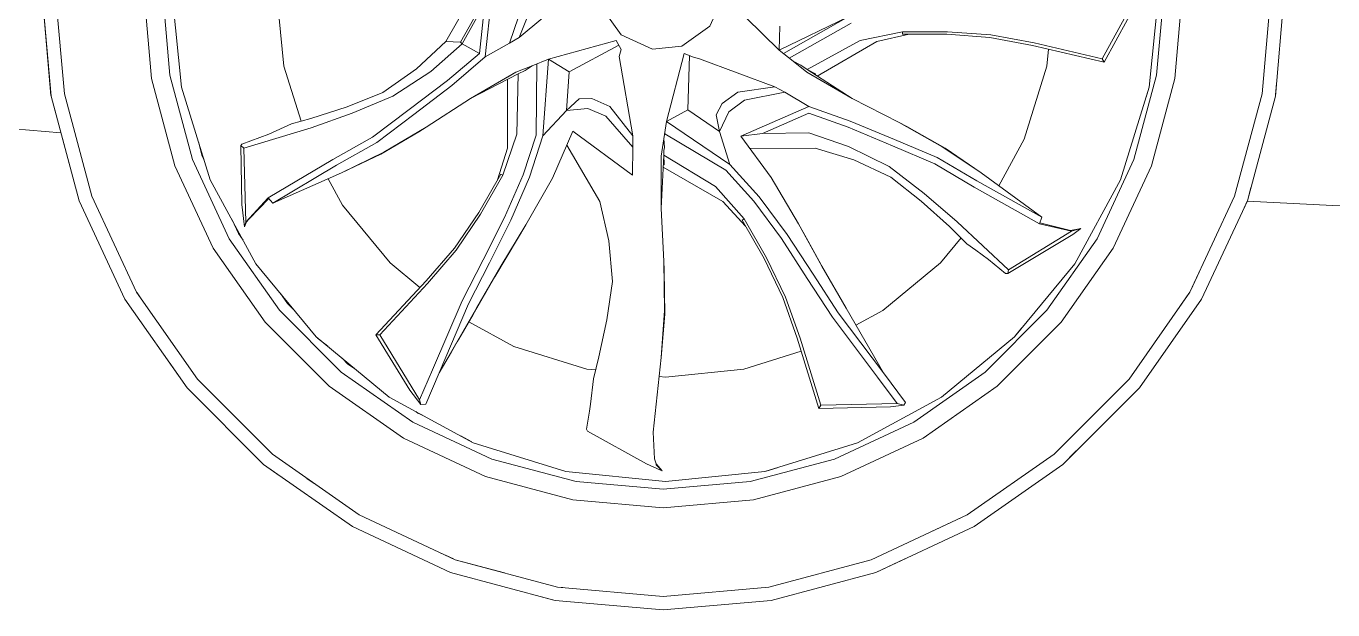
# Model space of a CAD drawing. Header units: millimetres. Extents: x -2562 to 1720, y -38 to 1439.
# Drawn here: x -2150 to -1462, y -38 to 269 of the extents above; entities that cross this region are included whole.
import ezdxf

# ---------------------------------------------------------------- set-up
doc = ezdxf.new("R2010")
doc.units = ezdxf.units.MM
doc.header["$MEASUREMENT"] = 0
for name, color, linetype, lineweight, true_color in [('CITROEN C4  01', 7, 'Continuous', 0, 0x9a0018), ('CITROEN C4  02', 7, 'Continuous', 0, 0xadadad), ('CITROEN C4  03', 7, 'Continuous', 0, 0x191922), ('CITROEN C4  04', 7, 'Continuous', 0, 0x151516)]:
    doc.layers.add(name, color=color, linetype=linetype, lineweight=lineweight, true_color=true_color)

msp = doc.modelspace()

# ---------------------------------------------------------------- linework, layer by layer
at = {"layer": 'CITROEN C4  01'}
for p, q in [((-2131.57, 213.35), (-2175.84, 217)), ((-1506.75, 177.27), (-1461.62, 175)), ((-1384.19, 172.45), (-1461.62, 175))]:
    msp.add_line(p, q, dxfattribs=at)
at = {"layer": 'CITROEN C4  02'}
for p, q in [((-1928.78, 261.38), (-1911.76, 291.28)), ((-1903.77, 292.19), (-1921.11, 261.11)), ((-1908.16, 253.34), (-1903.77, 292.19)), ((-1890.12, 263.57), (-1857.58, 290.73)), ((-1783.48, 283.46), (-1789.83, 269.46)), ((-1779.57, 282.72), (-1753.21, 256.76)), ((-1563.83, 287.66), (-1583.08, 252.34)), ((-1582.09, 250.56), (-1561.28, 288.61)), ((-1920.15, 260.2), (-1908.17, 281.63)), ((-1908.17, 281.63), (-1911.11, 255.09)), ((-1888.3, 281.02), (-1895.28, 260.52)), ((-1882.83, 281.87), (-1890.12, 263.57)), ((-1836.4, 264.9), (-1845.35, 277.4)), ((-1789.83, 269.46), (-1804.58, 258.9)), ((-1716.82, 274.31), (-1753.21, 256.76)), ((-1753.21, 256.76), (-1752.85, 269.52)), ((-1750.99, 255), (-1716.82, 274.31)), ((-1748.05, 252.67), (-1715.35, 271.07)), ((-1890.12, 263.57), (-1895.28, 260.52)), ((-1839, 261.88), (-1874.65, 252.04)), ((-1836.45, 257.26), (-1839, 261.88)), ((-1819.88, 257.41), (-1836.4, 264.9)), ((-1710.58, 262), (-1738.57, 246.66)), ((-1688.33, 266.46), (-1710.58, 262)), ((-1684.72, 265.22), (-1701.81, 261.38)), ((-1664.62, 266.51), (-1688.33, 266.46)), ((-1688.33, 266.46), (-1688.25, 265.22)), ((-1688.25, 265.22), (-1664.97, 265.2)), ((-1664.97, 265.2), (-1642.28, 263.47)), ((-1641.69, 264.84), (-1664.62, 266.51)), ((-1642.28, 263.47), (-1619.85, 259.25)), ((-1619.02, 260.66), (-1641.69, 264.84)), ((-1944.28, 246.92), (-1928.78, 261.38)), ((-1936.77, 245.67), (-1920.15, 260.2)), ((-1921.11, 261.11), (-1928.78, 261.38)), ((-1911.11, 255.09), (-1927.97, 240.8)), ((-1920.15, 260.2), (-1921.11, 261.11)), ((-1911.11, 255.09), (-1920.15, 260.2)), ((-1908.16, 253.34), (-1895.28, 260.52)), ((-1895.28, 260.52), (-1895.28, 260.52)), ((-1837.63, 259.4), (-1863.79, 245.35)), ((-1836.45, 257.26), (-1837.54, 253.48)), ((-1804.58, 258.9), (-1819.88, 257.41)), ((-1803.27, 255.15), (-1812.57, 219.35)), ((-1803.27, 255.15), (-1798.28, 253.22)), ((-1753.21, 256.76), (-1745.94, 250.99)), ((-1701.81, 261.38), (-1733.21, 243.22)), ((-1619.85, 259.25), (-1582.09, 250.56)), ((-1583.08, 252.34), (-1619.02, 260.66)), ((-1925.59, 238.29), (-1908.16, 253.34)), ((-1883.29, 248.63), (-1891.92, 245.22)), ((-1883.29, 248.63), (-1887.09, 246.18)), ((-1874.65, 252.04), (-1883.29, 248.63)), ((-1880.78, 249.62), (-1881.19, 212.1)), ((-1877.65, 211.75), (-1874.65, 252.04)), ((-1874.65, 252.04), (-1863.79, 245.35)), ((-1837.54, 253.47), (-1837.54, 253.48)), ((-1830.29, 211.71), (-1837.54, 253.48)), ((-1800.46, 254.06), (-1801.34, 225.41)), ((-1798.28, 253.22), (-1795.25, 252.2)), ((-1795.25, 252.2), (-1795.25, 252.2)), ((-1755.46, 237.6), (-1795.25, 252.2)), ((-1745.94, 250.99), (-1741.91, 248.93)), ((-1745.94, 250.99), (-1738.67, 245.22)), ((-1583.08, 252.34), (-1582.09, 250.56)), ((-1961.9, 234.52), (-1944.28, 246.92)), ((-1956.64, 232.53), (-1936.77, 245.67)), ((-1891.92, 245.22), (-1915.77, 231.45)), ((-1896.36, 205.22), (-1896.39, 241.49)), ((-1896.37, 242.66), (-1891.92, 245.22)), ((-1891.92, 245.22), (-1891.92, 245.22)), ((-1891.43, 212.51), (-1890.73, 244.42)), ((-1890.73, 244.42), (-1890.73, 244.42)), ((-1887.09, 246.18), (-1887.09, 246.18)), ((-1863.79, 245.35), (-1865.32, 225.13)), ((-1738.67, 245.22), (-1714.82, 231.45)), ((-1738.57, 246.66), (-1738.57, 246.66)), ((-1738.57, 246.66), (-1738.57, 246.66)), ((-1738.57, 246.66), (-1734.03, 244.29)), ((-1734.73, 244.67), (-1734.03, 244.29)), ((-1734.03, 244.29), (-1734.08, 243.78)), ((-1980.82, 227.04), (-1961.9, 234.52)), ((-1927.97, 240.8), (-1948.07, 225.53)), ((-1945.73, 222.91), (-1925.59, 238.29)), ((-1783.34, 228.79), (-1774.96, 234.77)), ((-1774.96, 234.77), (-1755.46, 237.6)), ((-1771.48, 230.46), (-1750.24, 234.66)), ((-1755.46, 237.6), (-1750.24, 234.66)), ((-1750.25, 234.66), (-1750.24, 234.66)), ((-1737.58, 227.1), (-1750.24, 234.66)), ((-1978.1, 223.69), (-1956.64, 232.53)), ((-1939.17, 216.34), (-1915.77, 231.45)), ((-1865.32, 225.13), (-1858.6, 231.13)), ((-1858.6, 231.13), (-1851.86, 231.45)), ((-1851.86, 231.45), (-1842.49, 227.18)), ((-1842.49, 227.18), (-1830.29, 211.71)), ((-1786.43, 222.79), (-1783.34, 228.79)), ((-1771.48, 230.46), (-1779.69, 224.28)), ((-1714.66, 231.37), (-1714.99, 231.56)), ((-1714.82, 231.45), (-1714.82, 231.45)), ((-1690.03, 218.74), (-1714.82, 231.45)), ((-2010, 218), (-1999.86, 220.82)), ((-1999.86, 220.82), (-1980.82, 227.04)), ((-1999.76, 216.01), (-1978.1, 223.69)), ((-1948.07, 225.53), (-1967.4, 210.97)), ((-1965.19, 208.17), (-1945.73, 222.91)), ((-1877.65, 211.75), (-1865.32, 225.13)), ((-1865.32, 225.13), (-1853.94, 226.04)), ((-1844.49, 222.02), (-1853.94, 226.04)), ((-1844.49, 222.02), (-1830.23, 205.73)), ((-1812.57, 219.35), (-1801.34, 225.41)), ((-1801.34, 225.41), (-1784.6, 213.97)), ((-1784.6, 213.97), (-1786.43, 222.79)), ((-1784.6, 213.97), (-1779.69, 224.28)), ((-1737.58, 227.1), (-1773.42, 211.47)), ((-1762.08, 212.94), (-1737.62, 223.66)), ((-1737.62, 223.66), (-1716.82, 216.21)), ((-1715.84, 219.52), (-1737.58, 227.1)), ((-2035.1, 205.25), (-1999.76, 216.01)), ((-1943.05, 213.9), (-1963.03, 202.12)), ((-1961.53, 203.18), (-1939.17, 216.34)), ((-1939.17, 216.34), (-1943.05, 213.9)), ((-1943.05, 213.9), (-1943.05, 213.9)), ((-1872.65, 189.5), (-1861.9, 214.2)), ((-1861.9, 214.2), (-1861.9, 214.2)), ((-1830.44, 190.98), (-1861.9, 214.2)), ((-1812.57, 219.35), (-1813.93, 210.16)), ((-1779.17, 196.6), (-1812.57, 219.35)), ((-1779.17, 196.6), (-1784.6, 213.97)), ((-1716.82, 216.21), (-1693.54, 206.44)), ((-1692.44, 209.78), (-1715.84, 219.52)), ((-1667.46, 205.95), (-1690.03, 218.74)), ((-1690.03, 218.74), (-1685.97, 216.62)), ((-1685.97, 216.62), (-1665.78, 205.21)), ((-1685.97, 216.62), (-1685.97, 216.62)), ((-2036.71, 206.54), (-2036.18, 207.37)), ((-2036.71, 206.54), (-2036.23, 175.6)), ((-2035.1, 205.25), (-2036.71, 206.54)), ((-1967.4, 210.97), (-1988.39, 199.19)), ((-1986.32, 196.24), (-1965.19, 208.17)), ((-1898.7, 191), (-1891.43, 212.51)), ((-1881.19, 212.1), (-1888.05, 191.14)), ((-1884.67, 189.91), (-1877.65, 211.75)), ((-1847.72, 177.13), (-1865.1, 206.83)), ((-1830.29, 211.71), (-1830.23, 205.73)), ((-1813.93, 210.16), (-1815.3, 200.98)), ((-1813.93, 210.16), (-1813.71, 205.64)), ((-1813.54, 212.83), (-1781.25, 193.71)), ((-1762.08, 212.94), (-1773.42, 211.47)), ((-1757.41, 189.81), (-1773.42, 211.47)), ((-1773.42, 211.47), (-1773.42, 211.47)), ((-1737.53, 213.29), (-1762.08, 212.94)), ((-1716.64, 206.16), (-1737.53, 213.29)), ((-1669.95, 200.3), (-1692.44, 209.78)), ((-2034.12, 166.27), (-2035.1, 205.25)), ((-1983.81, 192.17), (-1961.53, 203.18)), ((-1963.03, 202.12), (-1983.81, 192.17)), ((-1963.03, 202.12), (-1963.03, 202.12)), ((-1901.59, 188.49), (-1896.36, 205.22)), ((-1830.44, 190.98), (-1830.23, 205.73)), ((-1830.23, 205.73), (-1830.23, 205.73)), ((-1815.3, 200.98), (-1815.3, 173.44)), ((-1814, 201.61), (-1813.99, 203.93)), ((-1786.72, 185.05), (-1814, 201.61)), ((-1814, 201.61), (-1814, 201.61)), ((-1814, 201.61), (-1813.79, 196.5)), ((-1813.99, 203.93), (-1813.71, 205.64)), ((-1813.71, 205.64), (-1813.71, 205.64)), ((-1734.24, 205.22), (-1768.63, 205)), ((-1713.95, 199.04), (-1734.24, 205.22)), ((-1695.32, 195.52), (-1716.64, 206.16)), ((-1693.54, 206.44), (-1671.27, 196.98)), ((-1649.06, 187.96), (-1669.95, 200.3)), ((-1646.79, 192.17), (-1667.46, 205.95)), ((-1665.78, 205.21), (-1665.78, 205.21)), ((-1665.78, 205.21), (-1646.79, 192.17)), ((-1988.39, 199.19), (-2022.32, 179.02)), ((-2019.97, 176.22), (-1986.32, 196.24)), ((-1782.87, 177.13), (-1814.3, 195.25)), ((-1813.79, 196.5), (-1814.25, 196.29)), ((-1813.81, 197.3), (-1813.79, 196.5)), ((-1781.25, 193.71), (-1766.53, 177.29)), ((-1763.78, 179.6), (-1779.17, 196.6)), ((-1694.4, 189.98), (-1713.95, 199.04)), ((-1676.94, 181.36), (-1695.32, 195.52)), ((-1671.27, 196.98), (-1650.57, 184.69)), ((-2019.97, 176.22), (-1983.81, 192.17)), ((-1899.81, 191.55), (-1911.47, 171.4)), ((-1910.5, 170.45), (-1898.7, 191)), ((-1898.7, 191), (-1899.81, 191.55)), ((-1888.05, 191.14), (-1897.86, 168.78)), ((-1894.51, 167.3), (-1884.67, 189.91)), ((-1886.72, 164.89), (-1872.65, 189.5)), ((-1743.13, 165.32), (-1757.41, 189.81)), ((-1678.46, 177.34), (-1694.4, 189.98)), ((-1614.89, 168.83), (-1649.06, 187.96)), ((-1614.89, 168.83), (-1646.79, 192.17)), ((-2034.12, 166.27), (-2022.32, 179.02)), ((-2022.32, 179.02), (-2019.97, 176.22)), ((-1771.73, 168), (-1786.72, 185.05)), ((-1749.11, 159.78), (-1763.78, 179.6)), ((-1659.45, 166.44), (-1676.94, 181.36)), ((-1650.57, 184.69), (-1616.14, 165.39)), ((-1842.94, 156.47), (-1847.72, 177.13)), ((-1813.91, 145.62), (-1815.3, 173.44)), ((-1770.97, 164.2), (-1782.87, 177.13)), ((-1766.53, 177.29), (-1752.06, 157.62)), ((-1663.56, 163.96), (-1678.46, 177.34)), ((-2034.76, 163.76), (-2034.12, 166.27)), ((-2033.81, 166.46), (-2034.12, 166.27)), ((-1911.47, 171.4), (-1924.31, 152.61)), ((-1923.42, 151.43), (-1910.5, 170.45)), ((-1897.86, 168.78), (-1909.21, 146.49)), ((-1905.84, 144.91), (-1894.51, 167.3)), ((-1771.73, 168), (-1772.76, 167.31)), ((-1772.76, 167.31), (-1761.14, 147.14)), ((-1759.83, 147.5), (-1771.73, 168)), ((-1730.77, 143.06), (-1743.13, 165.32)), ((-1743.13, 165.32), (-1738.93, 157.9)), ((-1632.47, 141.21), (-1659.45, 166.44)), ((-1616.14, 165.39), (-1614.89, 168.83)), ((-1599.19, 161.55), (-1616.14, 165.39)), ((-1899.82, 143.06), (-1886.72, 164.89)), ((-1886.72, 164.89), (-1891.01, 157.52)), ((-1735.39, 138.77), (-1749.11, 159.78)), ((-1654.33, 154.91), (-1663.56, 163.96)), ((-1632.78, 139.17), (-1598.51, 159.68)), ((-1599.19, 161.55), (-1632.47, 141.21)), ((-1599.85, 161.9), (-1599.19, 161.55)), ((-1594.31, 162.93), (-1599.19, 161.55)), ((-1598.51, 159.68), (-1594.31, 162.93)), ((-1598.51, 159.68), (-1598.51, 159.68)), ((-1924.31, 152.61), (-1939.18, 135.3)), ((-1938.38, 133.88), (-1923.42, 151.43)), ((-1891.01, 157.52), (-1903.03, 137.46)), ((-1891.01, 157.52), (-1891.01, 157.52)), ((-1841.02, 135), (-1842.94, 156.47)), ((-1752.06, 157.62), (-1738.44, 136.64)), ((-1738.93, 157.9), (-1728.25, 138.69)), ((-1738.93, 157.9), (-1738.93, 157.9)), ((-1909.21, 146.49), (-1920.24, 124.8)), ((-1916.79, 123.22), (-1905.84, 144.91)), ((-1813.7, 119.68), (-1813.91, 145.62)), ((-1813.91, 145.62), (-1813.72, 141.02)), ((-1761.14, 147.14), (-1751.29, 126.63)), ((-1749.82, 126.8), (-1759.83, 147.5)), ((-1912.59, 120.95), (-1899.82, 143.06)), ((-1813.72, 141.02), (-1813.51, 117.82)), ((-1813.72, 141.02), (-1813.72, 141.02)), ((-1722.08, 118.44), (-1735.39, 138.77)), ((-1718.01, 120.95), (-1730.77, 143.06)), ((-1632.78, 139.17), (-1634.03, 139.24)), ((-1632.47, 141.21), (-1632.78, 139.17)), ((-1939.18, 135.3), (-1965.59, 106.94)), ((-1963.55, 106.91), (-1938.38, 133.88)), ((-1903.03, 137.46), (-1914.46, 117.66)), ((-1844, 114.87), (-1841.02, 135)), ((-1738.44, 136.64), (-1725.17, 116.24)), ((-1920.24, 124.8), (-1935.73, 88.48)), ((-1751.29, 126.63), (-1743.73, 105.09)), ((-1742.1, 105.08), (-1749.82, 126.8)), ((-1932.24, 86.9), (-1916.79, 123.22)), ((-1932.24, 86.9), (-1912.59, 120.95)), ((-1914.46, 117.66), (-1921.97, 104.64)), ((-1815.3, 94.88), (-1813.7, 119.68)), ((-1813.51, 117.82), (-1815.3, 94.88)), ((-1813.51, 117.82), (-1813.51, 117.82)), ((-1698.35, 86.9), (-1722.08, 118.44)), ((-1698.35, 86.9), (-1718.01, 120.95)), ((-1848.13, 95.27), (-1844, 114.87)), ((-1725.17, 116.24), (-1701.46, 84.67)), ((-1965.59, 106.94), (-1947.8, 77.71)), ((-1963.55, 106.91), (-1965.59, 106.94)), ((-1942.59, 72.59), (-1963.55, 106.91)), ((-1743.73, 105.09), (-1732.38, 68.05)), ((-1731.33, 69.79), (-1742.1, 105.08)), ((-1851.09, 83.78), (-1848.13, 95.27)), ((-1819.56, 55.59), (-1815.3, 94.88)), ((-1935.73, 88.48), (-1942.59, 72.59)), ((-1939.37, 70.36), (-1932.24, 86.9)), ((-1701.46, 84.67), (-1691.12, 70.78)), ((-1686.73, 71.31), (-1698.35, 86.9)), ((-1942.59, 72.59), (-1941.96, 70.2)), ((-1939.37, 70.36), (-1939.35, 70.41)), ((-1731.33, 69.79), (-1732.38, 68.05)), ((-1732.38, 68.05), (-1694.54, 68.92)), ((-1691.12, 70.78), (-1731.33, 69.79)), ((-1694.54, 68.92), (-1694.54, 68.92)), ((-1691.12, 70.78), (-1687.54, 69.8)), ((-1686.73, 71.31), (-1686.74, 71.32)), ((-1854.19, 56.25), (-1854.71, 57.25)), ((-1854.19, 56.25), (-1823.13, 38.96)), ((-1823.13, 38.96), (-1823.13, 38.96)), ((-1818.04, 38.96), (-1818.02, 38.35)), ((-1814.88, 35.29), (-1818.02, 38.35))]:
    msp.add_line(p, q, dxfattribs=at)
at = {"layer": 'CITROEN C4  02', "flags": 128}
for points in [[(-1714.82, 231.45), (-1738.57, 246.66), (-1741.91, 248.93), (-1741.91, 248.93)], [(-1890.73, 244.42), (-1915.77, 231.45), (-1915.77, 231.45)], [(-1887.09, 246.18), (-1890.73, 244.42), (-1890.73, 244.42)], [(-2010, 218), (-2022.1, 212.68), (-2036.18, 207.37), (-2036.18, 207.37)], [(-1814, 201.61), (-1814, 201.61), (-1815.3, 173.44), (-1815.3, 173.44)], [(-2036.23, 175.6), (-2036.23, 175.6), (-2034.76, 163.76), (-2033.81, 166.46), (-2032.62, 167.74), (-2022.05, 178.69)], [(-1594.31, 162.93), (-1599.85, 161.9), (-1602.65, 162.54), (-1603.3, 162.69), (-1615.97, 165.86)], [(-1654.33, 154.91), (-1649.74, 151.54), (-1643.03, 146.61), (-1634.03, 139.24), (-1634.03, 139.24)], [(-1932.28, 86.81), (-1925.87, 97.9), (-1922.77, 103.25), (-1921.97, 104.64)], [(-1851.09, 83.78), (-1852.57, 70.3), (-1853.16, 66.7), (-1854.71, 57.25), (-1854.71, 57.25)], [(-1947.8, 77.71), (-1947.8, 77.71), (-1941.96, 70.2), (-1939.37, 70.36)], [(-1694.54, 68.92), (-1687.54, 69.8), (-1686.73, 71.31)], [(-1814.88, 35.29), (-1818.04, 38.96), (-1818.87, 41.63), (-1819.56, 55.59)], [(-1823.13, 38.96), (-1815.82, 35.71), (-1814.88, 35.29)]]:
    msp.add_lwpolyline(points, dxfattribs=at)
at = {"layer": 'CITROEN C4  03'}
for p, q in [((-2074.16, 243.61), (-2078.17, 289.43)), ((-2073.31, 289.74), (-2068.02, 237.38)), ((-2014.07, 248.43), (-2018.21, 289.46)), ((-1558.36, 237.38), (-1553.06, 289.74)), ((-1550.44, 289.43), (-1554.45, 243.61)), ((-1611.41, 257.31), (-1612.3, 248.43)), ((-2005.05, 219.38), (-2014.07, 248.43)), ((-1612.3, 248.43), (-1624.24, 209.99)), ((-2062.26, 199.19), (-2074.16, 243.61)), ((-1554.45, 243.61), (-1566.36, 199.19)), ((-2068.02, 237.38), (-2052.83, 188.53)), ((-1573.54, 188.53), (-1558.36, 237.38)), ((-1560.02, 232.02), (-1558.55, 236.74)), ((-2059.08, 208.61), (-2057.06, 201.08)), ((-1624.24, 209.99), (-1637.58, 185.43)), ((-2057.06, 201.08), (-2056.09, 199)), ((-2042.82, 157.5), (-2062.26, 199.19)), ((-1566.36, 199.19), (-1585.8, 157.5)), ((-2052.83, 188.53), (-2028.83, 144.34)), ((-1983.22, 175.17), (-1990.78, 189.09)), ((-1597.55, 144.34), (-1573.54, 188.53)), ((-1958.15, 144.78), (-1983.22, 175.17)), ((-2041.35, 167.39), (-2038.03, 160.27)), ((-2038.03, 160.27), (-2035.58, 156.77)), ((-2016.44, 119.83), (-2042.82, 157.5)), ((-1657.39, 157.91), (-1668.23, 144.78)), ((-1585.8, 157.5), (-1612.18, 119.83)), ((-1942.43, 131.81), (-1958.15, 144.78)), ((-1668.23, 144.78), (-1698.61, 119.71)), ((-2028.83, 144.34), (-1997.07, 105.86)), ((-1629.31, 105.86), (-1597.55, 144.34)), ((-2015.95, 128.74), (-2012.2, 123.38)), ((-1983.91, 87.3), (-2016.44, 119.83)), ((-2012.2, 123.38), (-2008.36, 119.54)), ((-1698.61, 119.71), (-1712.83, 111.99)), ((-1612.18, 119.83), (-1644.7, 87.3)), ((-1892.94, 100.8), (-1916.73, 113.72)), ((-1625.53, 110.44), (-1628.79, 106.48)), ((-1997.07, 105.86), (-1958.59, 74.11)), ((-1996.3, 105.23), (-1991.02, 100.87)), ((-1667.78, 74.11), (-1629.31, 105.86)), ((-1854.5, 88.86), (-1892.94, 100.8)), ((-1741.64, 98.25), (-1771.87, 88.86)), ((-1983.39, 94.57), (-1980.36, 91.54)), ((-1980.36, 91.54), (-1976.12, 88.57)), ((-1946.24, 60.92), (-1983.91, 87.3)), ((-1849.9, 88.4), (-1854.5, 88.86)), ((-1813.19, 84.69), (-1816.37, 85.01)), ((-1771.87, 88.86), (-1813.19, 84.69)), ((-1644.7, 87.3), (-1682.38, 60.92)), ((-1958.59, 74.11), (-1914.41, 50.1)), ((-1711.97, 50.1), (-1667.78, 74.11)), ((-1944.62, 66.51), (-1943.47, 65.71)), ((-1943.47, 65.71), (-1941.14, 64.63)), ((-1904.55, 41.48), (-1946.24, 60.92)), ((-1682.38, 60.92), (-1724.06, 41.48)), ((-1920.91, 53.63), (-1915.18, 50.52)), ((-1914.41, 50.1), (-1865.56, 34.91)), ((-1760.82, 34.91), (-1711.97, 50.1)), ((-1860.13, 29.58), (-1904.55, 41.48)), ((-1724.06, 41.48), (-1768.49, 29.58)), ((-1865.56, 34.91), (-1813.19, 29.62)), ((-1813.19, 29.62), (-1760.82, 34.91)), ((-1754.34, 36.93), (-1760.03, 35.16)), ((-1814.31, 25.57), (-1860.13, 29.58)), ((-1768.49, 29.58), (-1814.31, 25.57))]:
    msp.add_line(p, q, dxfattribs=at)
at = {"layer": 'CITROEN C4  04'}
for p, q in [((-2136.72, 232.58), (-2141.7, 289.43)), ((-2136.75, 232.94), (-2141.7, 289.43)), ((-2129.71, 233.82), (-2134.58, 289.43)), ((-2087.98, 289.43), (-2083.82, 241.91)), ((-1544.8, 241.91), (-1540.64, 289.43)), ((-1494.04, 289.43), (-1498.9, 233.82)), ((-1486.92, 289.43), (-1491.89, 232.58)), ((-2083.82, 241.91), (-2071.47, 195.83)), ((-1557.14, 195.83), (-1544.8, 241.91)), ((-1491.31, 239.25), (-1491.83, 233.25)), ((-2121.95, 177.46), (-2136.72, 232.58)), ((-2127.25, 197.22), (-2136.72, 232.58)), ((-2115.26, 179.9), (-2129.71, 233.82)), ((-1498.9, 233.82), (-1513.35, 179.89)), ((-1491.89, 232.58), (-1506.66, 177.46)), ((-1492.08, 231.87), (-1493.8, 225.48)), ((-2071.47, 195.83), (-2051.31, 152.6)), ((-1577.3, 152.6), (-1557.14, 195.83)), ((-2091.67, 129.3), (-2115.26, 179.9)), ((-1513.35, 179.89), (-1536.94, 129.3)), ((-1504.76, 184.57), (-1506.66, 177.46)), ((-2097.83, 125.74), (-2121.95, 177.46)), ((-1506.66, 177.46), (-1530.78, 125.74)), ((-1506.66, 177.46), (-1530.78, 125.74)), ((-1509.98, 170.35), (-1506.75, 177.27)), ((-2051.31, 152.6), (-2023.95, 113.52)), ((-1604.66, 113.52), (-1577.3, 152.6)), ((-1531.96, 139.99), (-1536.45, 130.37)), ((-2065.1, 78.99), (-2097.83, 125.74)), ((-2059.65, 83.57), (-2091.67, 129.3)), ((-2089.23, 125.82), (-2091.43, 128.95)), ((-1536.94, 129.3), (-1568.97, 83.57)), ((-1530.78, 125.74), (-1563.51, 78.99)), ((-1530.78, 125.74), (-1563.51, 78.99)), ((-1537.43, 128.6), (-1541.81, 122.35)), ((-2023.95, 113.52), (-1990.22, 79.79)), ((-1638.4, 79.79), (-1604.66, 113.52)), ((-2065.1, 78.99), (-2074.58, 92.53)), ((-2020.17, 44.09), (-2059.65, 83.57)), ((-1568.97, 83.57), (-1608.44, 44.09)), ((-2024.75, 38.64), (-2065.1, 78.99)), ((-1990.22, 79.79), (-1951.14, 52.43)), ((-1677.47, 52.43), (-1638.4, 79.79)), ((-1563.51, 78.99), (-1603.87, 38.64)), ((-1563.51, 78.99), (-1603.87, 38.64)), ((-2029.1, 53.02), (-2031.33, 55.25)), ((-1951.14, 52.43), (-1907.91, 32.27)), ((-1720.71, 32.27), (-1677.47, 52.43)), ((-1974.44, 12.07), (-2020.17, 44.09)), ((-1608.44, 44.09), (-1654.17, 12.07)), ((-1603.87, 38.64), (-1596.76, 45.75)), ((-1978, 5.91), (-2024.75, 38.64)), ((-2016, 32.51), (-2024.75, 38.64)), ((-1603.87, 38.64), (-1650.61, 5.91)), ((-1603.87, 38.64), (-1650.61, 5.91)), ((-1998.16, 28.68), (-2001.94, 31.32)), ((-1907.91, 32.27), (-1861.83, 19.92)), ((-1766.78, 19.92), (-1720.71, 32.27)), ((-1861.83, 19.92), (-1814.31, 15.77)), ((-1814.31, 15.77), (-1766.78, 19.92)), ((-1923.85, -11.52), (-1974.44, 12.07)), ((-1654.17, 12.07), (-1704.77, -11.52)), ((-1654.17, 12.07), (-1673.39, 3.11)), ((-1926.28, -18.21), (-1978, 5.91)), ((-1650.61, 5.91), (-1702.33, -18.21)), ((-1924.67, -11.14), (-1932.09, -7.68)), ((-1927.76, -9.7), (-1924.59, -11.17)), ((-1869.92, -25.97), (-1923.85, -11.52)), ((-1897.9, -18.47), (-1923.85, -11.52)), ((-1704.77, -11.52), (-1758.69, -25.97)), ((-1702.33, -18.21), (-1687.09, -11.1)), ((-1871.16, -32.98), (-1926.28, -18.21)), ((-1702.33, -18.21), (-1757.46, -32.98)), ((-1814.31, -30.84), (-1869.92, -25.97)), ((-1867.1, -26.22), (-1869.92, -25.97)), ((-1758.69, -25.97), (-1814.31, -30.84)), ((-1871.16, -32.98), (-1879.74, -30.68)), ((-1814.31, -37.96), (-1871.16, -32.98)), ((-1814.31, -37.96), (-1871.16, -32.98)), ((-1757.46, -32.98), (-1814.31, -37.96)), ((-1757.46, -32.98), (-1814.31, -37.96))]:
    msp.add_line(p, q, dxfattribs=at)

doc.saveas('drawing.dxf')
